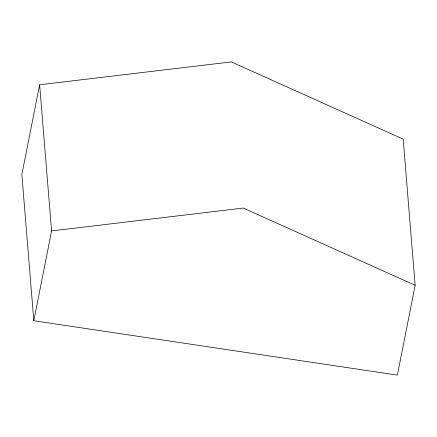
<?xml version="1.0" encoding="UTF-8"?>
<svg xmlns="http://www.w3.org/2000/svg" width="437" height="437" viewBox="0 0 437 437"><rect width="100%" height="100%" fill="white"/><g stroke="black" fill="none" stroke-linecap="round" stroke-linejoin="round"><path stroke-width="0.66" d="M39.63 84.767L21.85 174.576L33.813 320.736L397.37 375.104L415.15 285.295L403.187 139.135L231.32 61.896L39.63 84.767L51.593 230.927L33.813 320.736M51.593 230.927L243.283 208.056L415.15 285.295"/></g></svg>
